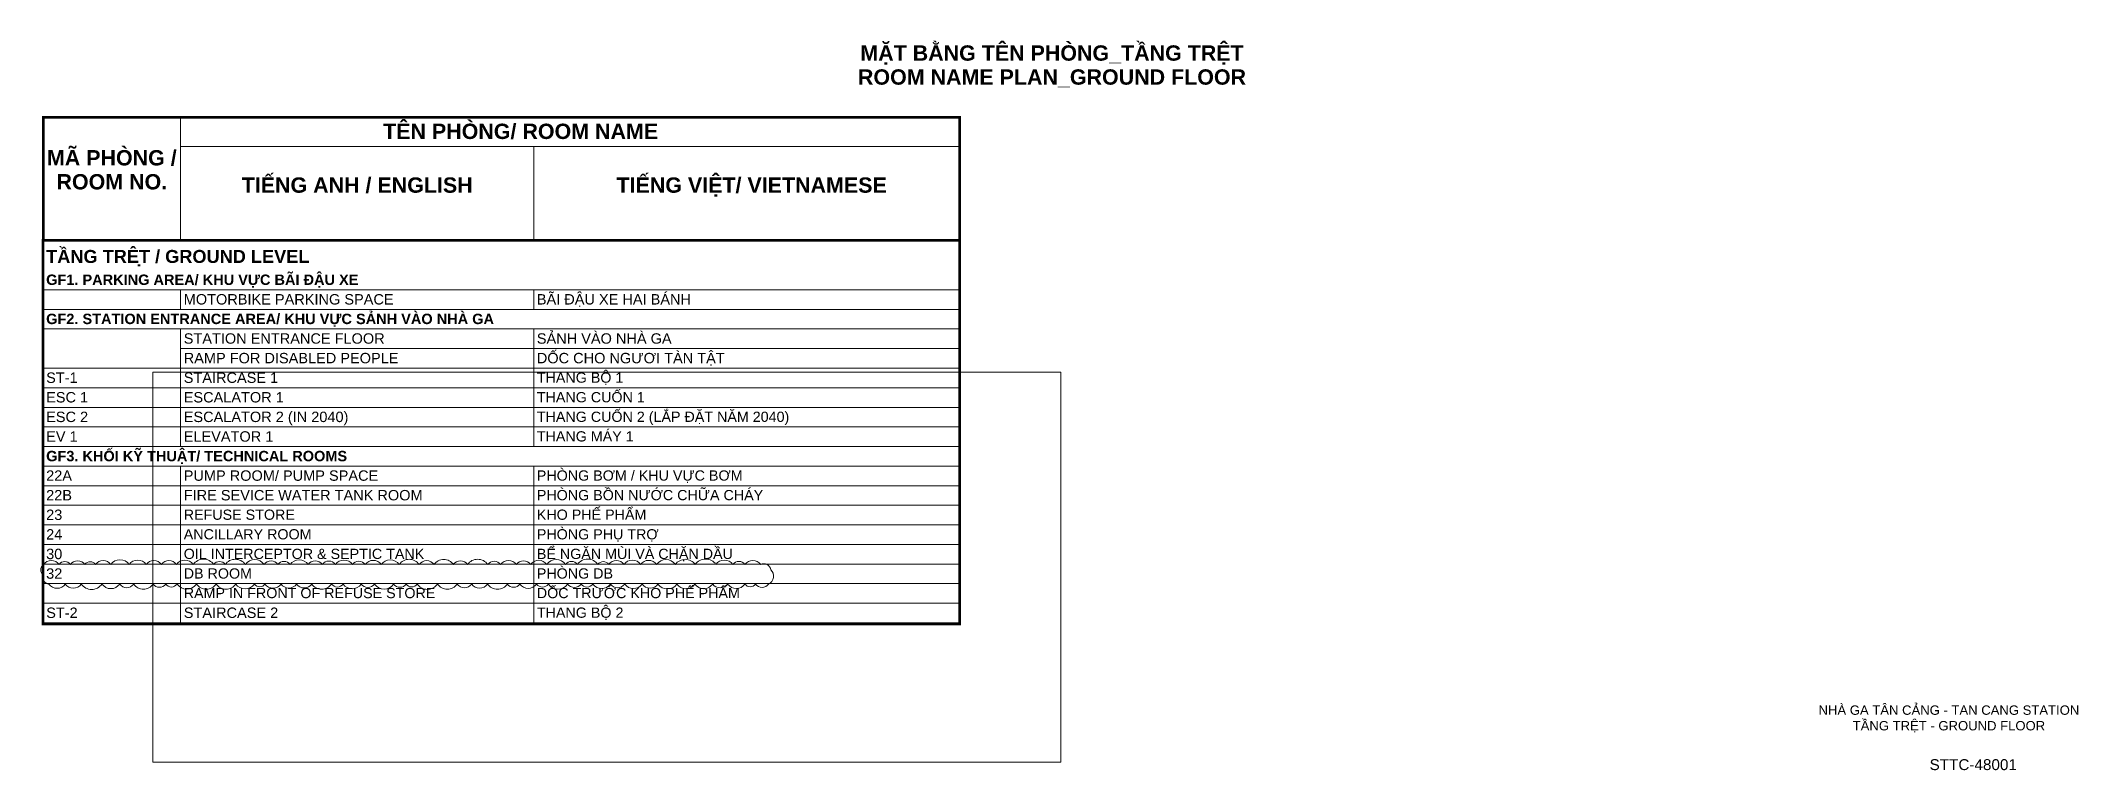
# Paper-space layout 'STTC-48001' of a CAD drawing. Header units: millimetres. Extents: x 10 to 402, y 9 to 149.
import ezdxf

# ---------------------------------------------------------------- set-up
doc = ezdxf.new("R2010")
doc.units = ezdxf.units.MM
doc.layers.add('0-REV B', color=1, linetype='Continuous', lineweight=15, true_color=0xff0000)
for name, color, linetype, lineweight in [('ARC_TEXT', 255, 'Continuous', 13), ('X - AREA - Thao Dien Station_Room schedule$0$ARC_TEXT', 255, 'Continuous', 9), ('X - AREA - Thao Dien Station_Room schedule$0$Lines', 7, 'Continuous', 9)]:
    doc.layers.add(name, color=color, linetype=linetype, lineweight=lineweight)
doc.layers.add('TEXT', color=7, linetype='Continuous')
doc.styles.add('arial', font='arial.ttf')
doc.styles.add('TEXTSTYLE_KTBV', font='arial.ttf')
doc.styles.add('X - AREA - Thao Dien Station_Room schedule$0$Arial', font='arial.ttf', dxfattribs={"height": 1.967066})
doc.styles.add('X - AREA - Thao Dien Station_Room schedule$0$Arial_1', font='arial.ttf', dxfattribs={"height": 2.950599})

psp = doc.layouts.new('STTC-48001')

# ---------------------------------------------------------------- linework, layer by layer
at = {"const_width": 0.5}
for points in [[(10.54, 134.53), (186.81, 134.53), (186.81, 110.85), (10.54, 110.85)], [(10.5, 110.85), (186.81, 110.85), (186.81, 37), (10.5, 37)]]:
    psp.add_lwpolyline(points, close=True, dxfattribs=at)
at = {"layer": '0-REV B'}
psp.add_lwpolyline([(10.61, 48.46, -0.520567), (13.58, 48.46, -0.520567), (15.77, 48.46, -0.520567), (18.55, 48.46, -0.520567), (20.62, 48.46, -0.520567), (23.52, 48.46, -0.520567), (27.08, 48.46, -0.520567), (30.35, 48.46, -0.520567), (33.28, 48.46, -0.520567), (36.15, 48.46, -0.520567), (39.39, 48.46, -0.520567), (43.33, 48.46, -0.520567), (45.54, 48.46, -0.520567), (49.42, 48.46, -0.520567), (53.03, 48.46, -0.520567), (55.68, 48.46, -0.520567), (58.02, 48.46, -0.520567), (61.5, 48.46, -0.520567), (64.17, 48.46, -0.520567), (66.75, 48.46, -0.520567), (70, 48.46, -0.520567), (72.47, 48.46, -0.520567), (75.55, 48.46, -0.520567), (78.99, 48.46, -0.520567), (82.85, 48.46, -0.520567), (85.7, 48.46, -0.520567), (89.46, 48.46, -0.520567), (92.15, 48.46, -0.520567), (96.03, 48.46, -0.520567), (98.5, 48.46, -0.520567), (101.54, 48.46, -0.520567), (104.29, 48.46, -0.520567), (107.38, 48.46, -0.520567), (111, 48.46, -0.520567), (113.27, 48.46, -0.520567), (117.21, 48.46, -0.520567), (119.31, 48.46, -0.520567), (122.24, 48.46, -0.520567), (125.44, 48.46, -0.520567), (128.51, 48.46, -0.520567), (132.11, 48.46, -0.520567), (135.94, 48.46, -0.520567), (139.92, 48.46, -0.520567), (143.19, 48.46, -0.520567), (145.49, 48.46, -0.520567), (148.52, 48.46, -0.520567), (150.46, 47.45, -0.520567), (150.04, 44.7, -0.520567), (147.55, 44.7, -0.520567), (145.5, 44.7, -0.520567), (142.17, 44.7, -0.520567), (139.3, 44.7, -0.520567), (135.87, 44.7, -0.520567), (132.42, 44.7, -0.520567), (128.76, 44.7, -0.520567), (125.73, 44.7, -0.520567), (122.37, 44.7, -0.520567), (119.63, 44.7, -0.520567), (116.24, 44.7, -0.520567), (113.98, 44.7, -0.520567), (111.38, 44.7, -0.520567), (107.69, 44.7, -0.520567), (105.41, 44.7, -0.520567), (102.19, 44.7, -0.520567), (99.82, 44.7, -0.520567), (95.99, 44.7, -0.520567), (92.94, 44.7, -0.520567), (90.15, 44.7, -0.520567), (86.38, 44.7, -0.520567), (82.44, 44.7, -0.520567), (80.33, 44.7, -0.520567), (77.93, 44.7, -0.520567), (74.25, 44.7, -0.520567), (71.7, 44.7, -0.520567), (68.22, 44.7, -0.520567), (65.99, 44.7, -0.520567), (62.17, 44.7, -0.520567), (59.26, 44.7, -0.520567), (56.29, 44.7, -0.520567), (53.19, 44.7, -0.520567), (51.16, 44.7, -0.520567), (47.57, 44.7, -0.520567), (43.79, 44.7, -0.520567), (40.02, 44.7, -0.520567), (36.29, 44.7, -0.520567), (34.09, 44.7, -0.520567), (31.69, 44.7, -0.520567), (27.94, 44.7, -0.520567), (25.25, 44.7, -0.520567), (21.84, 44.7, -0.520567), (17.85, 44.7, -0.520567), (14.78, 44.7, -0.520567), (11.63, 44.7, -0.520567), (10.61, 46.37, -0.520567)], format="xyb", close=True, dxfattribs=at)
at = {"layer": 'X - AREA - Thao Dien Station_Room schedule$0$ARC_TEXT', "lineweight": 5}
psp.add_line((186.81, 52.31), (10.5, 52.31), dxfattribs=at)
at = {"layer": 'X - AREA - Thao Dien Station_Room schedule$0$Lines'}
for p, q in [((10.5, 134.53), (10.5, 110.85)), ((36.96, 134.53), (36.96, 110.85)), ((186.81, 128.88), (36.96, 128.88)), ((104.87, 128.88), (104.87, 110.85)), ((186.81, 101.31), (10.5, 101.31)), ((36.96, 97.54), (36.96, 101.31)), ((104.87, 101.31), (104.87, 97.54)), ((186.81, 97.54), (10.5, 97.54)), ((186.81, 93.78), (10.5, 93.78)), ((36.96, 93.78), (36.96, 71.16)), ((104.87, 93.78), (104.87, 71.16)), ((186.81, 86.24), (10.5, 86.24)), ((186.81, 90.01), (36.96, 90.01)), ((186.81, 82.47), (10.5, 82.47)), ((186.81, 78.7), (10.5, 78.7)), ((186.81, 74.93), (10.5, 74.93)), ((186.81, 71.16), (10.5, 71.16)), ((186.81, 71.16), (10.5, 71.16)), ((186.81, 67.39), (10.5, 67.39)), ((36.96, 67.39), (36.96, 37.24)), ((104.87, 67.39), (104.87, 37.24)), ((186.81, 63.62), (10.5, 63.62)), ((186.81, 59.85), (10.5, 59.85)), ((186.81, 59.85), (10.5, 59.85)), ((186.81, 56.08), (10.5, 56.08)), ((186.81, 48.54), (10.5, 48.54)), ((36.96, 48.54), (36.96, 37)), ((104.87, 48.54), (104.87, 37)), ((186.81, 44.78), (10.5, 44.78)), ((186.81, 41.01), (10.5, 41.01)), ((186.81, 37.24), (10.5, 37.24))]:
    psp.add_line(p, q, dxfattribs=at)
at = {"layer": 'X - AREA - Thao Dien Station_Room schedule$0$Lines', "color": 18}
psp.add_lwpolyline([(186.81, 67.39), (10.5, 67.39), (10.5, 71.16), (186.81, 71.16)], dxfattribs=at)

# ---------------------------------------------------------------- texts
at = {"insert": (377.05, 18.74), "char_height": 1.8, "width": 65.9245, "attachment_point": 5, "style": 'TEXTSTYLE_KTBV'}
psp.add_mtext('NHÀ GA TÂN CẢNG - TAN CANG STATION\\PTẦNG TRỆT - GROUND FLOOR', dxfattribs=at)
at = {"layer": 'ARC_TEXT', "color": 7, "lineweight": 5, "attachment_point": 1, "line_spacing_factor": 0.938532, "style": 'arial'}
for s, insert, char_height, width in [('THANG CUỐN 2 (LẮP ĐẶT NĂM 2040)', (105.47, 77.87), 1.9671, 58.85), ('ESCALATOR 2 (IN 2040)', (37.56, 77.87), 2, 63.4885)]:
    psp.add_mtext(s, dxfattribs=dict(at, insert=insert, char_height=char_height, width=width))
at = {"layer": 'TEXT', "ltscale": 0.5, "insert": (373.33, 11), "char_height": 2.1, "attachment_point": 1, "style": 'TEXTSTYLE_KTBV'}
psp.add_mtext_dynamic_manual_height_columns('STTC-48001', width=8.6014, gutter_width=17.5, heights=[0], dxfattribs=at)
at = {"layer": 'X - AREA - Thao Dien Station_Room schedule$0$ARC_TEXT', "lineweight": 5, "line_spacing_factor": 0.938532}
for s, insert, char_height, width, attachment_point, style in [('{\\fArial|b1|i0|c0|p34;MẶT BẰNG TÊN PHÒNG_TẦNG TRỆT\\PROOM NAME PLAN_GROUND FLOOR}', (204.55, 148.36), 2.9506, 136.0961, 2, 'X - AREA - Thao Dien Station_Room schedule$0$Arial_1'), ('{\\fArial|b1|i0|c0|p34;TÊN PHÒNG/ ROOM NAME}', (102.35, 133.29), 2.9506, 62.604, 2, 'X - AREA - Thao Dien Station_Room schedule$0$Arial_1'), ('{\\fArial|b1|i0|c0|p34;MÃ PHÒNG /\\PROOM NO.}', (23.73, 128.2), 2.9506, 29.412, 2, 'X - AREA - Thao Dien Station_Room schedule$0$Arial_1'), ('{\\fArial|b1|i0|c0|p34;TIẾNG ANH / ENGLISH}', (70.92, 122.95), 2.9506, 52.308, 2, 'X - AREA - Thao Dien Station_Room schedule$0$Arial_1'), ('{\\fArial|b1|i0|c0|p34;TIẾNG VIỆT/ VIETNAMESE}', (146.78, 122.95), 2.9506, 61.596, 2, 'X - AREA - Thao Dien Station_Room schedule$0$Arial_1'), ('{\\fArial|b1|i0|c0|p34;TẦNG TRÊ\\fArial|b1|i0|c163|p34;̣T\\fArial|b1|i0|c0|p34; \\C7;/ GROUND LEVEL}', (11.1, 108.99), 2.5, 55.2305, 1, 'X - AREA - Thao Dien Station_Room schedule$0$Arial'), ('{\\fArial|b1|i0|c0|p34;GF1. PARKING AREA/ KHU VỰC BÃI ĐẬU XE}', (11.1, 104.26), 2, 71.852, 1, 'X - AREA - Thao Dien Station_Room schedule$0$Arial'), ('MOTORBIKE PARKING SPACE', (37.56, 100.49), 2, 53.7017, 1, 'X - AREA - Thao Dien Station_Room schedule$0$Arial'), ('BÃI ĐẬU XE HAI BÁNH', (105.47, 100.49), 2, 53.7017, 1, 'X - AREA - Thao Dien Station_Room schedule$0$Arial'), ('{\\fArial|b1|i0|c0|p34;GF2. STATION ENTRANCE AREA/ KHU VỰC SẢNH VÀO NHÀ GA}', (11.1, 96.72), 2, 93.7146, 1, 'X - AREA - Thao Dien Station_Room schedule$0$Arial'), ('STATION ENTRANCE FLOOR', (37.56, 92.95), 2, 53.7017, 1, 'X - AREA - Thao Dien Station_Room schedule$0$Arial'), ('SẢNH VÀO NHÀ GA', (105.47, 92.95), 2, 53.7017, 1, 'X - AREA - Thao Dien Station_Room schedule$0$Arial'), ('RAMP FOR DISABLED PEOPLE', (37.56, 89.18), 2, 53.7017, 1, 'X - AREA - Thao Dien Station_Room schedule$0$Arial'), ('DỐC CHO NGƯƠI TÀN TẬT', (105.47, 89.18), 2, 53.7017, 1, 'X - AREA - Thao Dien Station_Room schedule$0$Arial'), ('ST-1', (11.1, 85.41), 2, 63.4885, 1, 'X - AREA - Thao Dien Station_Room schedule$0$Arial'), ('STAIRCASE 1', (37.56, 85.41), 2, 63.4885, 1, 'X - AREA - Thao Dien Station_Room schedule$0$Arial'), ('THANG BỘ 1', (105.47, 85.41), 1.967, 21.624, 1, 'X - AREA - Thao Dien Station_Room schedule$0$Arial'), ('ESC 1', (11.1, 81.64), 2, 11.3487, 1, 'X - AREA - Thao Dien Station_Room schedule$0$Arial'), ('ESCALATOR 1', (37.56, 81.64), 2, 63.4885, 1, 'X - AREA - Thao Dien Station_Room schedule$0$Arial'), ('THANG CUỐN 1', (105.47, 81.64), 1.9671, 26.496, 1, 'X - AREA - Thao Dien Station_Room schedule$0$Arial'), ('ESC 2', (11.1, 77.87), 2, 11.3487, 1, 'X - AREA - Thao Dien Station_Room schedule$0$Arial'), ('THANG MÁY 1', (105.47, 74.1), 1.9671, 23.928, 1, 'X - AREA - Thao Dien Station_Room schedule$0$Arial'), ('{\\fArial|b1|i0|c0|p34;GF3. KHỐI KỸ THUẬT/ TECHNICAL ROOMS}', (11.1, 70.33), 2, 62.232, 1, 'X - AREA - Thao Dien Station_Room schedule$0$Arial'), ('EV 1', (11.1, 74.1), 2, 5.832, 1, 'X - AREA - Thao Dien Station_Room schedule$0$Arial'), ('ELEVATOR 1', (37.56, 74.1), 2, 63.4885, 1, 'X - AREA - Thao Dien Station_Room schedule$0$Arial'), ('PUMP ROOM/ PUMP SPACE', (37.56, 66.57), 2, 53.7017, 1, 'X - AREA - Thao Dien Station_Room schedule$0$Arial'), ('PHÒNG BƠM / KHU VỰC BƠM', (105.47, 66.57), 1.9671, 39.8499, 1, 'X - AREA - Thao Dien Station_Room schedule$0$Arial'), ('22A', (11.1, 66.57), 2, 5.832, 1, 'X - AREA - Thao Dien Station_Room schedule$0$Arial'), ('22B', (11.1, 62.8), 2, 5.832, 1, 'X - AREA - Thao Dien Station_Room schedule$0$Arial'), ('FIRE SEVICE WATER TANK ROOM', (37.56, 62.8), 2, 63.4885, 1, 'X - AREA - Thao Dien Station_Room schedule$0$Arial'), ('PHÒNG BỒN NƯỚC CHỮA CHÁY', (105.47, 62.8), 1.9671, 47.6261, 1, 'X - AREA - Thao Dien Station_Room schedule$0$Arial'), ('23', (11.1, 59.03), 2, 5.832, 1, 'X - AREA - Thao Dien Station_Room schedule$0$Arial'), ('REFUSE STORE', (37.56, 59.03), 1.9671, 40.68, 1, 'X - AREA - Thao Dien Station_Room schedule$0$Arial'), ('KHO PHẾ PHẨM', (105.47, 59.03), 1.9671, 44.28, 1, 'X - AREA - Thao Dien Station_Room schedule$0$Arial'), ('24', (11.1, 55.26), 2, 5.832, 1, 'X - AREA - Thao Dien Station_Room schedule$0$Arial'), ('ANCILLARY ROOM', (37.56, 55.26), 1.9671, 24.396, 1, 'X - AREA - Thao Dien Station_Room schedule$0$Arial'), ('PHÒNG PHỤ TRỢ', (105.47, 55.26), 1.9671, 44.28, 1, 'X - AREA - Thao Dien Station_Room schedule$0$Arial'), ('30', (11.1, 51.49), 2, 5.832, 1, 'X - AREA - Thao Dien Station_Room schedule$0$Arial'), ('OIL INTERCEPTOR & SEPTIC TANK', (37.56, 51.49), 1.9671, 54.12, 1, 'X - AREA - Thao Dien Station_Room schedule$0$Arial'), ('BỂ NGĂN MÙI VÀ CHẶN DẦU', (105.47, 51.49), 1.9671, 46.896, 1, 'X - AREA - Thao Dien Station_Room schedule$0$Arial'), ('32', (11.1, 47.72), 2, 5.832, 1, 'X - AREA - Thao Dien Station_Room schedule$0$Arial'), ('DB ROOM', (37.56, 47.72), 1.967, 51.2119, 1, 'X - AREA - Thao Dien Station_Room schedule$0$Arial'), ('PHÒNG DB', (105.47, 47.72), 1.967, 51.216, 1, 'X - AREA - Thao Dien Station_Room schedule$0$Arial'), ('RAMP IN FRONT OF REFUSE STORE', (37.56, 43.95), 1.9671, 48.5883, 1, 'X - AREA - Thao Dien Station_Room schedule$0$Arial'), ('DỐC TRƯỚC KHO PHẾ PHẨM', (105.47, 43.95), 1.9671, 44.28, 1, 'X - AREA - Thao Dien Station_Room schedule$0$Arial'), ('ST-2', (11.11, 40.18), 2, 63.4885, 1, 'X - AREA - Thao Dien Station_Room schedule$0$Arial'), ('STAIRCASE 2', (37.57, 40.18), 2, 63.4885, 1, 'X - AREA - Thao Dien Station_Room schedule$0$Arial'), ('THANG BỘ 2', (105.48, 40.18), 1.967, 21.624, 1, 'X - AREA - Thao Dien Station_Room schedule$0$Arial')]:
    psp.add_mtext(s, dxfattribs=dict(at, insert=insert, char_height=char_height, width=width, attachment_point=attachment_point, style=style))

# ---------------------------------------------------------------- viewports
at = {"layer": '0'}
psp.add_viewport(center=(118.93, 47.97), size=(174.58, 75.0583), view_center_point=(118.93, 47.97), view_height=75.0583, dxfattribs=at)

doc.saveas('drawing.dxf')
